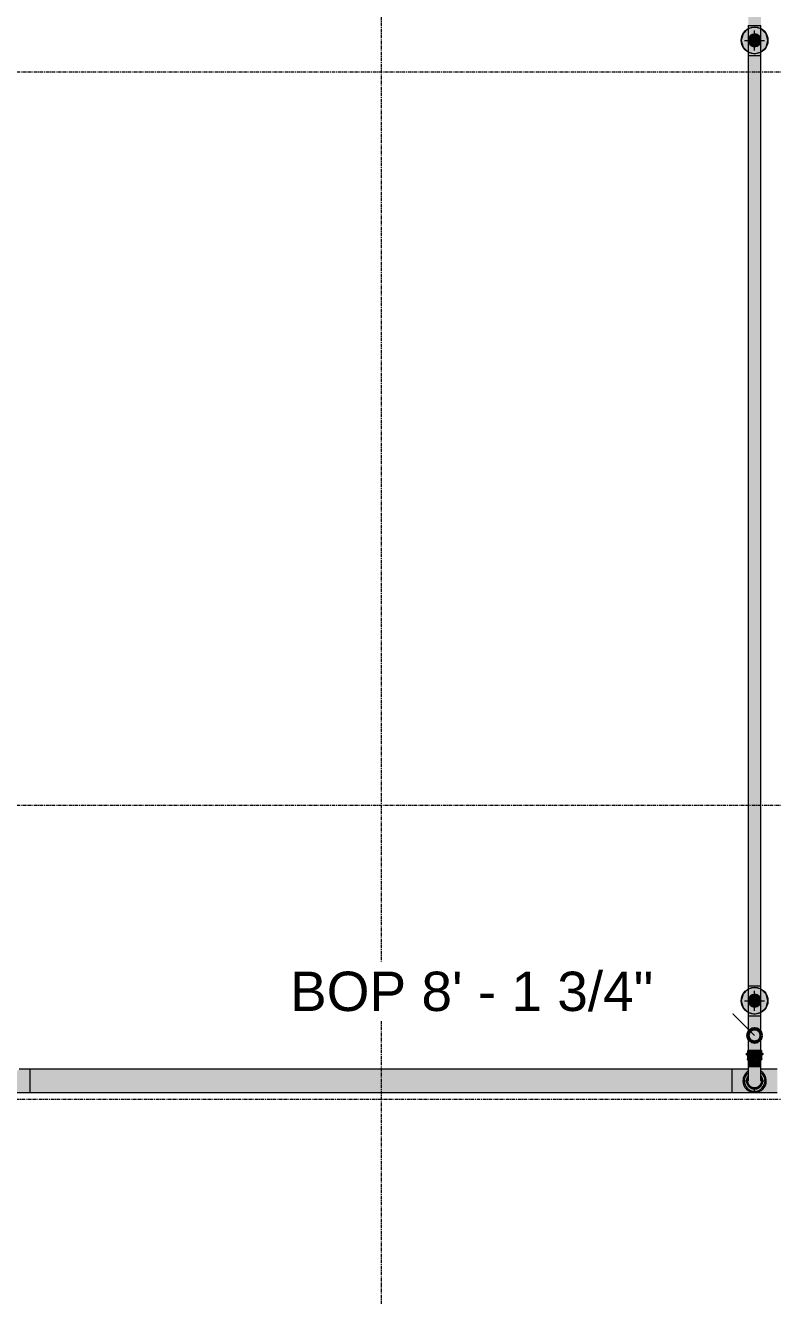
# Model space of a CAD drawing. Header units: inches. Extents: x -3679 to 241, y -496 to 1784.
# Drawn here: x -1289.3 to -1177.3, y 15.5 to 206 of the extents above; entities that cross this region are included whole.
import ezdxf

# ---------------------------------------------------------------- set-up
doc = ezdxf.new("R2010")
doc.units = ezdxf.units.IN
doc.header["$MEASUREMENT"] = 0
doc.linetypes.add('Grid Line', pattern=[0.875, 0.5, -0.125, 0.125, -0.125])
for name, color, linetype, lineweight in [('A-ANNO-NOTE', 250, 'Continuous', 9), ('G-ANNO-DIMS', 251, 'Continuous', 9), ('P-PIPE', 1, 'Continuous', 9), ('P-PIPE-CNTR', 1, 'Continuous', 9), ('S-GRID', 8, 'Continuous', 9)]:
    doc.layers.add(name, color=color, linetype=linetype, lineweight=lineweight)
doc.styles.add('Arial_1', font='arial.ttf', dxfattribs={"height": 5.901198})

# ---------------------------------------------------------------- blocks, each defined once
blk = doc.blocks.new('Transition - Generic - Plumbing-CW-V17-LOWER PARKING')
at = {"layer": 'P-PIPE'}
blk.add_hatch(color=256, dxfattribs=at).paths.add_polyline_path([(-2542.54, 736.95), (-2542.44, 736.95), (-2542.65, 737.73), (-2543.22, 738.3), (-2544, 738.51), (-2544.78, 738.3), (-2545.35, 737.73), (-2545.56, 736.95), (-2545.22, 736.95), (-2545.16, 737.3), (-2545.05, 737.58), (-2544.85, 737.8), (-2544.47, 738.08), (-2544, 738.09), (-2544, 738.17), (-2543.71, 738.13), (-2543.53, 738.08), (-2543.1, 737.76), (-2542.94, 737.54), (-2542.82, 737.24), (-2542.78, 736.95)], flags=0)
h = blk.add_hatch(color=256, dxfattribs=at)
h.paths.add_polyline_path([(-2543.05, 735.76), (-2542.65, 736.17), (-2542.44, 736.95), (-2542.78, 736.95), (-2542.84, 736.6), (-2542.95, 736.31), (-2543.05, 736.19), (-2543.05, 735.88)], flags=0)
h.paths.add_polyline_path([(-2544.95, 735.76), (-2544.95, 736.2), (-2545.06, 736.35), (-2545.18, 736.65), (-2545.22, 736.95), (-2545.56, 736.95), (-2545.35, 736.17), (-2544.96, 735.78)], flags=0)
for start, end in [(0, 180), (180, 231.1482), (308.8518, 0)]:
    blk.add_arc((-2544, 736.95), 1.56, start, end, dxfattribs=at)
blk = doc.blocks.new('Victaulic-VicPress316-Elbow 90-45deg Style P568_P571 - Standard-1268139-LOWER PARKING')
at = {"layer": 'P-PIPE'}
for points in [[(-1180, 51.57), (-1180, 51.9), (-1181.05, 51.89), (-1181.17, 51.85), (-1181.22, 51.74), (-1181.17, 51.69), (-1181.01, 51.57), (-1180.23, 51.57)], [(-1180.82, 51.9), (-1180, 51.9), (-1180, 52.28), (-1181.01, 52.28), (-1181.01, 51.9), (-1180.88, 51.9)], [(-1180.73, 51.02), (-1180, 51.02), (-1180, 51.57), (-1181.01, 51.57), (-1181.01, 51.02), (-1180.82, 51.02)], [(-1179.19, 51.9), (-1178.99, 51.9), (-1178.99, 52.28), (-1180, 52.28), (-1180, 51.9), (-1179.33, 51.9)], [(-1180, 51.57), (-1178.99, 51.57), (-1178.78, 51.74), (-1178.83, 51.85), (-1178.99, 51.9), (-1180, 51.9), (-1180, 51.66)], [(-1179.38, 51.02), (-1178.99, 51.02), (-1178.99, 51.57), (-1180, 51.57), (-1180, 51.02), (-1179.43, 51.02)], [(-1180, 50.8), (-1180, 51.02), (-1181.01, 51.02), (-1181.03, 50.9), (-1180.98, 50.84), (-1180.89, 50.8), (-1180.82, 50.83), (-1180.54, 50.8), (-1180.46, 50.82), (-1180.21, 50.82), (-1180, 50.8)], [(-1180.33, 49.74), (-1180, 49.74), (-1180, 50.8), (-1180.32, 50.83), (-1180.62, 50.81), (-1180.73, 50.82), (-1180.83, 50.83), (-1180.9, 50.8), (-1180.95, 50.82), (-1180.94, 49.74), (-1180.4, 49.74)], [(-1180, 46.78), (-1180, 49.74), (-1180.95, 49.74), (-1180.94, 47.56), (-1180.89, 47.4), (-1180.82, 47.25), (-1180.73, 47.12), (-1180.57, 46.97), (-1180.46, 46.9), (-1180.33, 46.84), (-1180.17, 46.79)], [(-1179.11, 50.8), (-1179.07, 50.81), (-1178.99, 50.86), (-1178.97, 50.9), (-1178.99, 51.02), (-1180, 51.02), (-1180, 50.8), (-1179.72, 50.83), (-1179.39, 50.81), (-1179.27, 50.82), (-1179.15, 50.83)], [(-1179.18, 49.74), (-1179.05, 49.74), (-1179.05, 50.82), (-1179.11, 50.8), (-1179.19, 50.83), (-1179.27, 50.82), (-1179.35, 50.82), (-1179.46, 50.8), (-1179.56, 50.82), (-1179.85, 50.82), (-1180, 50.8), (-1180, 49.74), (-1179.19, 49.74)], [(-1180, 46.78), (-1179.84, 46.79), (-1179.68, 46.84), (-1179.51, 46.92), (-1179.39, 47), (-1179.27, 47.12), (-1179.18, 47.25), (-1179.09, 47.48), (-1179.06, 47.56), (-1179.05, 47.88), (-1179.06, 49.74), (-1180, 49.74), (-1180, 46.79)], [(-1180, 46.51), (-1180, 46.67), (-1180.29, 46.72), (-1180.4, 46.76), (-1180.64, 46.9), (-1180.89, 47.2), (-1180.95, 47.3), (-1181.01, 47.4), (-1181.02, 47.52), (-1181.02, 47.88), (-1180.98, 48.11), (-1180.95, 48.16), (-1180.95, 48.48), (-1181.06, 48.32), (-1181.17, 48.06), (-1181.22, 47.73), (-1181.17, 47.4), (-1181.05, 47.1), (-1180.85, 46.87), (-1180.47, 46.6), (-1180.24, 46.53)], [(-1180, 46.67), (-1180, 46.78), (-1180.23, 46.81), (-1180.4, 46.87), (-1180.5, 46.92), (-1180.65, 47.05), (-1180.73, 47.12), (-1180.86, 47.32), (-1180.91, 47.48), (-1180.94, 47.56), (-1180.95, 47.89), (-1180.95, 48.16), (-1181.01, 48.06), (-1181.01, 47.96), (-1181.03, 47.8), (-1181.01, 47.4), (-1180.93, 47.25), (-1180.61, 46.87), (-1180.36, 46.75), (-1180.18, 46.7)], [(-1180, 46.59), (-1179.53, 46.6), (-1179.11, 46.9), (-1178.94, 47.14), (-1178.83, 47.4), (-1178.78, 47.73), (-1178.83, 48.06), (-1178.95, 48.36), (-1179.05, 48.46), (-1179.05, 48.16), (-1178.99, 48.06), (-1178.98, 47.94), (-1178.98, 47.58), (-1179.02, 47.35), (-1179.11, 47.2), (-1179.38, 46.87), (-1179.61, 46.76), (-1179.85, 46.7), (-1180, 46.67)], [(-1180, 46.67), (-1179.72, 46.72), (-1179.49, 46.81), (-1179.37, 46.88), (-1179.11, 47.2), (-1179.07, 47.27), (-1178.99, 47.4), (-1178.99, 47.49), (-1178.97, 47.66), (-1178.99, 48.06), (-1179.05, 48.14), (-1179.06, 47.56), (-1179.13, 47.35), (-1179.22, 47.2), (-1179.33, 47.07), (-1179.45, 46.96), (-1179.6, 46.87), (-1179.76, 46.81), (-1179.85, 46.79), (-1180, 46.78), (-1180, 46.7)]]:
    blk.add_hatch(color=256, dxfattribs=at).paths.add_polyline_path(points, flags=0)
for p, q in [((-1181.06, 52.28), (-1181.06, 51.9)), ((-1181.06, 51.57), (-1181.06, 51.02)), ((-1180, 52.28), (-1181.01, 52.28)), ((-1181.01, 51.9), (-1180, 51.9)), ((-1181.01, 51.57), (-1180, 51.57)), ((-1178.99, 52.28), (-1180, 52.28)), ((-1180, 51.9), (-1178.99, 51.9)), ((-1180, 51.57), (-1178.99, 51.57)), ((-1178.94, 51.9), (-1178.94, 52.28)), ((-1178.94, 51.02), (-1178.94, 51.57)), ((-1180.95, 50.84), (-1180.95, 49.74)), ((-1180.58, 50.8), (-1180.54, 50.8)), ((-1179.46, 50.8), (-1179.42, 50.8)), ((-1179.05, 49.74), (-1179.05, 50.85))]:
    blk.add_line(p, q, dxfattribs=at)
at = {"layer": 'P-PIPE', "flags": 128}
for points in [[(-1181.06, 51.57), (-1181.07, 51.57), (-1181.07, 51.58), (-1181.08, 51.58), (-1181.09, 51.58), (-1181.09, 51.58), (-1181.1, 51.58), (-1181.1, 51.58), (-1181.11, 51.58), (-1181.12, 51.59), (-1181.12, 51.59), (-1181.13, 51.59), (-1181.14, 51.59), (-1181.14, 51.6), (-1181.15, 51.6), (-1181.15, 51.6), (-1181.16, 51.61), (-1181.16, 51.61), (-1181.17, 51.62), (-1181.17, 51.62), (-1181.18, 51.62), (-1181.18, 51.63), (-1181.19, 51.63), (-1181.19, 51.64), (-1181.19, 51.64), (-1181.2, 51.65), (-1181.2, 51.66), (-1181.2, 51.66), (-1181.21, 51.67), (-1181.21, 51.67), (-1181.21, 51.68), (-1181.21, 51.69), (-1181.22, 51.69), (-1181.22, 51.7), (-1181.22, 51.7), (-1181.22, 51.71), (-1181.22, 51.72), (-1181.22, 51.72), (-1181.22, 51.73), (-1181.22, 51.74), (-1181.22, 51.74), (-1181.22, 51.75), (-1181.22, 51.76), (-1181.22, 51.76), (-1181.22, 51.77), (-1181.22, 51.78), (-1181.22, 51.78), (-1181.22, 51.79), (-1181.21, 51.8), (-1181.21, 51.8), (-1181.21, 51.81), (-1181.21, 51.81), (-1181.2, 51.82), (-1181.2, 51.83), (-1181.2, 51.83), (-1181.19, 51.84), (-1181.19, 51.84), (-1181.18, 51.85), (-1181.18, 51.85), (-1181.18, 51.86), (-1181.17, 51.86), (-1181.17, 51.86), (-1181.16, 51.87), (-1181.16, 51.87), (-1181.15, 51.88), (-1181.14, 51.88), (-1181.14, 51.88), (-1181.13, 51.89), (-1181.13, 51.89), (-1181.12, 51.89), (-1181.11, 51.89), (-1181.11, 51.9), (-1181.1, 51.9), (-1181.1, 51.9), (-1181.09, 51.9), (-1181.08, 51.9), (-1181.08, 51.9), (-1181.07, 51.9), (-1181.06, 51.9), (-1181.06, 51.9)], [(-1180, 51.9), (-1180.04, 51.9), (-1180.08, 51.9), (-1180.13, 51.9), (-1180.17, 51.9), (-1180.21, 51.9), (-1180.25, 51.9), (-1180.29, 51.9), (-1180.33, 51.9), (-1180.37, 51.9), (-1180.41, 51.9), (-1180.45, 51.9), (-1180.49, 51.9), (-1180.53, 51.9), (-1180.56, 51.9), (-1180.6, 51.9), (-1180.63, 51.9), (-1180.67, 51.9), (-1180.7, 51.9), (-1180.73, 51.9), (-1180.76, 51.9), (-1180.79, 51.9), (-1180.82, 51.9), (-1180.84, 51.9), (-1180.87, 51.9), (-1180.89, 51.9), (-1180.91, 51.9), (-1180.93, 51.9), (-1180.95, 51.9), (-1180.97, 51.9), (-1180.99, 51.9), (-1181, 51.9), (-1181.01, 51.9), (-1181.03, 51.9), (-1181.04, 51.9), (-1181.04, 51.9), (-1181.05, 51.9), (-1181.05, 51.9), (-1181.06, 51.9), (-1181.06, 51.9), (-1181.06, 51.9)], [(-1181.06, 51.9), (-1181.06, 51.9), (-1181.06, 51.9), (-1181.05, 51.9), (-1181.05, 51.9), (-1181.04, 51.9), (-1181.03, 51.9), (-1181.02, 51.9), (-1181.01, 51.9)], [(-1181, 51.57), (-1181.01, 51.57), (-1181.03, 51.57), (-1181.04, 51.57), (-1181.04, 51.57), (-1181.05, 51.57), (-1181.05, 51.57), (-1181.06, 51.57), (-1181.06, 51.57), (-1181.06, 51.57)], [(-1181.06, 51.57), (-1181.06, 51.57), (-1181.06, 51.57), (-1181.05, 51.57), (-1181.05, 51.57), (-1181.04, 51.57), (-1181.03, 51.57), (-1181.02, 51.57), (-1181.01, 51.57), (-1180.99, 51.57), (-1180.98, 51.57), (-1180.96, 51.57), (-1180.94, 51.57), (-1180.92, 51.57), (-1180.9, 51.57), (-1180.87, 51.57), (-1180.85, 51.57), (-1180.82, 51.57), (-1180.8, 51.57), (-1180.77, 51.57), (-1180.74, 51.57), (-1180.71, 51.57), (-1180.68, 51.57), (-1180.64, 51.57), (-1180.61, 51.57), (-1180.57, 51.57), (-1180.54, 51.57), (-1180.5, 51.57), (-1180.46, 51.57), (-1180.42, 51.57), (-1180.38, 51.57), (-1180.34, 51.57), (-1180.3, 51.57), (-1180.26, 51.57), (-1180.22, 51.57), (-1180.18, 51.57), (-1180.14, 51.57), (-1180.1, 51.57), (-1180.05, 51.57), (-1180.01, 51.57), (-1180, 51.57)], [(-1178.94, 51.9), (-1178.94, 51.9), (-1178.94, 51.9), (-1178.95, 51.9), (-1178.95, 51.9), (-1178.96, 51.9), (-1178.97, 51.9), (-1178.98, 51.9), (-1179, 51.9), (-1179.01, 51.9), (-1179.02, 51.9), (-1179.04, 51.9), (-1179.06, 51.9), (-1179.08, 51.9), (-1179.1, 51.9), (-1179.13, 51.9), (-1179.15, 51.9), (-1179.18, 51.9), (-1179.2, 51.9), (-1179.23, 51.9), (-1179.26, 51.9), (-1179.29, 51.9), (-1179.33, 51.9), (-1179.36, 51.9), (-1179.39, 51.9), (-1179.43, 51.9), (-1179.46, 51.9), (-1179.5, 51.9), (-1179.54, 51.9), (-1179.58, 51.9), (-1179.62, 51.9), (-1179.66, 51.9), (-1179.7, 51.9), (-1179.74, 51.9), (-1179.78, 51.9), (-1179.82, 51.9), (-1179.86, 51.9), (-1179.9, 51.9), (-1179.95, 51.9), (-1179.99, 51.9), (-1180, 51.9)], [(-1180, 51.57), (-1179.96, 51.57), (-1179.92, 51.57), (-1179.87, 51.57), (-1179.83, 51.57), (-1179.79, 51.57), (-1179.75, 51.57), (-1179.71, 51.57), (-1179.67, 51.57), (-1179.63, 51.57), (-1179.59, 51.57), (-1179.55, 51.57), (-1179.51, 51.57), (-1179.47, 51.57), (-1179.44, 51.57), (-1179.4, 51.57), (-1179.37, 51.57), (-1179.33, 51.57), (-1179.3, 51.57), (-1179.27, 51.57), (-1179.24, 51.57), (-1179.21, 51.57), (-1179.18, 51.57), (-1179.16, 51.57), (-1179.13, 51.57), (-1179.11, 51.57), (-1179.09, 51.57), (-1179.07, 51.57), (-1179.05, 51.57), (-1179.03, 51.57), (-1179.01, 51.57), (-1179, 51.57), (-1178.99, 51.57), (-1178.97, 51.57), (-1178.96, 51.57), (-1178.96, 51.57), (-1178.95, 51.57), (-1178.95, 51.57), (-1178.94, 51.57), (-1178.94, 51.57), (-1178.94, 51.57)], [(-1179, 51.9), (-1178.99, 51.9), (-1178.97, 51.9), (-1178.96, 51.9), (-1178.96, 51.9), (-1178.95, 51.9), (-1178.95, 51.9), (-1178.94, 51.9), (-1178.94, 51.9), (-1178.94, 51.9)], [(-1178.94, 51.57), (-1178.94, 51.57), (-1178.94, 51.57), (-1178.95, 51.57), (-1178.95, 51.57), (-1178.96, 51.57), (-1178.97, 51.57), (-1178.98, 51.57), (-1179, 51.57)], [(-1178.94, 51.9), (-1178.93, 51.9), (-1178.93, 51.9), (-1178.92, 51.9), (-1178.92, 51.9), (-1178.91, 51.9), (-1178.9, 51.9), (-1178.9, 51.9), (-1178.89, 51.9), (-1178.88, 51.89), (-1178.88, 51.89), (-1178.87, 51.89), (-1178.87, 51.89), (-1178.86, 51.88), (-1178.85, 51.88), (-1178.85, 51.88), (-1178.84, 51.87), (-1178.84, 51.87), (-1178.83, 51.86), (-1178.83, 51.86), (-1178.82, 51.85), (-1178.82, 51.85), (-1178.81, 51.84), (-1178.81, 51.84), (-1178.81, 51.83), (-1178.8, 51.83), (-1178.8, 51.82), (-1178.8, 51.82), (-1178.79, 51.81), (-1178.79, 51.8), (-1178.79, 51.8), (-1178.79, 51.79), (-1178.78, 51.79), (-1178.78, 51.78), (-1178.78, 51.77), (-1178.78, 51.77), (-1178.78, 51.76), (-1178.78, 51.75), (-1178.78, 51.75), (-1178.78, 51.74), (-1178.78, 51.73), (-1178.78, 51.73), (-1178.78, 51.72), (-1178.78, 51.71), (-1178.78, 51.71), (-1178.78, 51.7), (-1178.78, 51.7), (-1178.78, 51.69), (-1178.79, 51.68), (-1178.79, 51.68), (-1178.79, 51.67), (-1178.79, 51.66), (-1178.8, 51.66), (-1178.8, 51.65), (-1178.8, 51.65), (-1178.81, 51.64), (-1178.81, 51.64), (-1178.82, 51.63), (-1178.82, 51.63), (-1178.83, 51.62), (-1178.83, 51.62), (-1178.84, 51.61), (-1178.84, 51.61), (-1178.85, 51.61), (-1178.85, 51.6), (-1178.86, 51.6), (-1178.86, 51.6), (-1178.87, 51.59), (-1178.87, 51.59), (-1178.88, 51.59), (-1178.89, 51.58), (-1178.89, 51.58), (-1178.9, 51.58), (-1178.91, 51.58), (-1178.91, 51.58), (-1178.92, 51.58), (-1178.92, 51.58), (-1178.93, 51.58), (-1178.94, 51.57), (-1178.94, 51.57)], [(-1180.95, 50.8), (-1180.96, 50.81), (-1180.97, 50.81), (-1180.98, 50.82), (-1180.98, 50.83), (-1180.99, 50.84), (-1181, 50.85), (-1181, 50.85), (-1181.01, 50.86), (-1181.02, 50.87), (-1181.02, 50.88), (-1181.03, 50.89), (-1181.03, 50.9), (-1181.04, 50.91), (-1181.04, 50.92), (-1181.04, 50.93), (-1181.05, 50.94), (-1181.05, 50.95), (-1181.05, 50.96), (-1181.06, 50.97), (-1181.06, 50.98), (-1181.06, 50.99), (-1181.06, 51.01), (-1181.06, 51.02), (-1181.06, 51.02)], [(-1180.95, 49.74), (-1180.95, 49.66), (-1180.95, 49.58), (-1180.95, 49.5), (-1180.95, 49.42), (-1180.95, 49.34), (-1180.95, 49.27), (-1180.95, 49.19), (-1180.95, 49.11), (-1180.95, 49.03), (-1180.95, 48.96), (-1180.95, 48.89), (-1180.95, 48.81), (-1180.95, 48.74), (-1180.95, 48.67), (-1180.95, 48.61), (-1180.95, 48.54), (-1180.95, 48.48), (-1180.95, 48.42), (-1180.95, 48.36), (-1180.95, 48.3), (-1180.95, 48.24), (-1180.95, 48.19), (-1180.95, 48.14), (-1180.95, 48.09), (-1180.95, 48.05), (-1180.95, 48.01), (-1180.95, 47.97), (-1180.95, 47.93), (-1180.95, 47.9), (-1180.95, 47.87), (-1180.95, 47.84), (-1180.95, 47.81), (-1180.95, 47.79), (-1180.95, 47.77), (-1180.95, 47.76), (-1180.95, 47.75), (-1180.95, 47.74), (-1180.95, 47.73), (-1180.95, 47.73), (-1180.95, 47.73)], [(-1178.94, 51.02), (-1178.94, 51.01), (-1178.94, 51), (-1178.94, 50.99), (-1178.94, 50.97), (-1178.95, 50.96), (-1178.95, 50.95), (-1178.95, 50.94), (-1178.96, 50.93), (-1178.96, 50.92), (-1178.96, 50.91), (-1178.97, 50.9), (-1178.97, 50.89), (-1178.98, 50.88), (-1178.98, 50.87), (-1178.99, 50.86), (-1179, 50.86), (-1179, 50.85), (-1179.01, 50.84), (-1179.02, 50.83), (-1179.02, 50.82), (-1179.03, 50.82), (-1179.04, 50.81), (-1179.05, 50.8), (-1179.05, 50.8)], [(-1179.05, 47.73), (-1179.05, 47.73), (-1179.05, 47.74), (-1179.05, 47.74), (-1179.05, 47.76), (-1179.05, 47.77), (-1179.05, 47.79), (-1179.05, 47.81), (-1179.05, 47.83), (-1179.05, 47.86), (-1179.05, 47.89), (-1179.05, 47.92), (-1179.05, 47.96), (-1179.05, 48), (-1179.05, 48.04), (-1179.05, 48.08), (-1179.05, 48.13), (-1179.05, 48.18), (-1179.05, 48.23), (-1179.05, 48.28), (-1179.05, 48.34), (-1179.05, 48.4), (-1179.05, 48.46), (-1179.05, 48.52), (-1179.05, 48.59), (-1179.05, 48.66), (-1179.05, 48.72), (-1179.05, 48.79), (-1179.05, 48.87), (-1179.05, 48.94), (-1179.05, 49.01), (-1179.05, 49.09), (-1179.05, 49.17), (-1179.05, 49.24), (-1179.05, 49.32), (-1179.05, 49.4), (-1179.05, 49.48), (-1179.05, 49.56), (-1179.05, 49.64), (-1179.05, 49.72), (-1179.05, 49.74)], [(-1180.95, 48.5), (-1180.97, 48.47), (-1181, 48.43), (-1181.03, 48.39), (-1181.06, 48.35), (-1181.08, 48.31), (-1181.1, 48.26), (-1181.12, 48.22), (-1181.14, 48.17), (-1181.16, 48.13), (-1181.17, 48.08), (-1181.19, 48.03), (-1181.2, 47.99), (-1181.21, 47.94), (-1181.21, 47.89), (-1181.22, 47.84), (-1181.22, 47.79), (-1181.22, 47.74), (-1181.22, 47.69), (-1181.22, 47.64), (-1181.22, 47.6), (-1181.21, 47.55), (-1181.2, 47.5), (-1181.19, 47.45), (-1181.18, 47.4), (-1181.17, 47.36), (-1181.15, 47.31), (-1181.13, 47.27), (-1181.11, 47.22), (-1181.09, 47.18), (-1181.07, 47.13), (-1181.04, 47.09), (-1181.02, 47.05), (-1180.99, 47.01), (-1180.96, 46.97), (-1180.93, 46.93), (-1180.9, 46.9), (-1180.86, 46.86), (-1180.83, 46.83), (-1180.79, 46.79), (-1180.75, 46.76), (-1180.71, 46.73), (-1180.67, 46.71), (-1180.63, 46.68), (-1180.59, 46.66), (-1180.55, 46.63), (-1180.5, 46.61), (-1180.46, 46.59), (-1180.41, 46.58), (-1180.36, 46.56), (-1180.32, 46.55), (-1180.27, 46.54), (-1180.22, 46.53), (-1180.17, 46.52), (-1180.12, 46.51), (-1180.08, 46.51), (-1180.03, 46.51), (-1180, 46.51)], [(-1180.95, 48.19), (-1180.97, 48.15), (-1180.99, 48.11), (-1181, 48.07), (-1181.01, 48.03), (-1181.03, 47.99), (-1181.04, 47.95), (-1181.04, 47.91), (-1181.05, 47.87), (-1181.05, 47.83), (-1181.06, 47.78), (-1181.06, 47.74), (-1181.06, 47.7), (-1181.06, 47.66), (-1181.05, 47.61), (-1181.05, 47.57), (-1181.04, 47.53), (-1181.03, 47.49), (-1181.02, 47.45), (-1181.01, 47.41), (-1181, 47.37), (-1180.98, 47.33), (-1180.96, 47.29), (-1180.94, 47.25), (-1180.92, 47.21), (-1180.9, 47.18), (-1180.88, 47.14), (-1180.86, 47.11), (-1180.83, 47.07), (-1180.8, 47.04), (-1180.78, 47.01), (-1180.75, 46.98), (-1180.72, 46.95), (-1180.68, 46.92), (-1180.65, 46.89), (-1180.62, 46.87), (-1180.58, 46.84), (-1180.55, 46.82), (-1180.51, 46.8), (-1180.47, 46.78), (-1180.43, 46.76), (-1180.39, 46.75), (-1180.36, 46.73), (-1180.31, 46.72), (-1180.27, 46.71), (-1180.23, 46.7), (-1180.19, 46.69), (-1180.15, 46.68), (-1180.11, 46.68), (-1180.07, 46.67), (-1180.02, 46.67), (-1180, 46.67)], [(-1180, 46.51), (-1179.95, 46.51), (-1179.9, 46.51), (-1179.85, 46.51), (-1179.81, 46.52), (-1179.76, 46.53), (-1179.71, 46.54), (-1179.66, 46.55), (-1179.62, 46.57), (-1179.57, 46.58), (-1179.52, 46.6), (-1179.48, 46.62), (-1179.44, 46.64), (-1179.39, 46.67), (-1179.35, 46.69), (-1179.31, 46.72), (-1179.27, 46.75), (-1179.23, 46.78), (-1179.19, 46.81), (-1179.16, 46.84), (-1179.12, 46.88), (-1179.09, 46.91), (-1179.06, 46.95), (-1179.03, 46.99), (-1179, 47.03), (-1178.97, 47.07), (-1178.95, 47.11), (-1178.92, 47.15), (-1178.9, 47.2), (-1178.88, 47.24), (-1178.86, 47.29), (-1178.84, 47.33), (-1178.83, 47.38), (-1178.82, 47.43), (-1178.8, 47.47), (-1178.79, 47.52), (-1178.79, 47.57), (-1178.78, 47.62), (-1178.78, 47.67), (-1178.78, 47.72), (-1178.78, 47.77), (-1178.78, 47.81), (-1178.78, 47.86), (-1178.79, 47.91), (-1178.8, 47.96), (-1178.81, 48.01), (-1178.82, 48.05), (-1178.83, 48.1), (-1178.85, 48.15), (-1178.87, 48.19), (-1178.89, 48.24), (-1178.91, 48.28), (-1178.93, 48.33), (-1178.96, 48.37), (-1178.98, 48.41), (-1179.01, 48.45), (-1179.04, 48.49)], [(-1180, 46.67), (-1179.96, 46.67), (-1179.92, 46.67), (-1179.87, 46.68), (-1179.83, 46.68), (-1179.79, 46.69), (-1179.75, 46.7), (-1179.71, 46.71), (-1179.67, 46.72), (-1179.63, 46.74), (-1179.59, 46.75), (-1179.55, 46.77), (-1179.51, 46.79), (-1179.47, 46.81), (-1179.44, 46.83), (-1179.4, 46.86), (-1179.37, 46.88), (-1179.33, 46.91), (-1179.3, 46.93), (-1179.27, 46.96), (-1179.24, 46.99), (-1179.21, 47.02), (-1179.18, 47.05), (-1179.16, 47.09), (-1179.13, 47.12), (-1179.11, 47.16), (-1179.09, 47.19), (-1179.07, 47.23), (-1179.05, 47.27), (-1179.03, 47.31), (-1179.01, 47.35), (-1179, 47.39), (-1178.99, 47.43), (-1178.97, 47.47), (-1178.96, 47.51), (-1178.96, 47.55), (-1178.95, 47.59), (-1178.95, 47.63), (-1178.94, 47.68), (-1178.94, 47.72), (-1178.94, 47.76), (-1178.94, 47.8), (-1178.95, 47.84), (-1178.95, 47.89), (-1178.96, 47.93), (-1178.97, 47.97), (-1178.98, 48.01), (-1178.99, 48.05), (-1179.01, 48.09), (-1179.02, 48.13), (-1179.04, 48.17), (-1179.05, 48.2)]]:
    blk.add_lwpolyline(points, dxfattribs=at)

msp = doc.modelspace()

# ---------------------------------------------------------------- hatches: boundary and pattern name
at = {"layer": 'A-ANNO-NOTE'}
for points in [[(-1180, 201.74), (-1179, 202.01), (-1178.27, 202.74), (-1178, 203.74), (-1178.27, 204.74), (-1179, 205.47), (-1180, 205.74), (-1181, 205.47), (-1181.73, 204.74), (-1182, 203.74), (-1181.73, 202.74), (-1181, 202.01)], [(-1180, 57.74), (-1179, 58.01), (-1178.27, 58.74), (-1178, 59.74), (-1178.27, 60.74), (-1179, 61.47), (-1180, 61.74), (-1181, 61.47), (-1181.73, 60.74), (-1182, 59.74), (-1181.73, 58.74), (-1181, 58.01)]]:
    msp.add_hatch(color=256, dxfattribs=at).paths.add_polyline_path(points, flags=0)
h = msp.add_hatch(color=256, dxfattribs=at)
edge = h.paths.add_edge_path(flags=0)
edge.add_arc((-1180, 203.74), 2, 0, 360)
h = msp.add_hatch(color=256, dxfattribs=at)
edge = h.paths.add_edge_path(flags=0)
edge.add_arc((-1180, 59.74), 2, 0, 360)
at = {"layer": 'P-PIPE'}
h = msp.add_hatch(color=256, dxfattribs=at)
h.paths.add_polyline_path([(-1180.67, 205.98), (-1180.67, 205.99), (-1180.67, 211.03)], flags=0)
h.paths.add_polyline_path([(-1180, 205.98), (-1180, 345.5), (-1180.95, 345.5), (-1180.95, 205.99), (-1180.47, 205.98), (-1180.25, 205.98)], flags=0)
for points in [[(-1180, 205.98), (-1179.05, 205.99), (-1179.05, 345.5), (-1179.53, 345.5), (-1180, 345.5), (-1180, 211.03)], [(-1180, 202.79), (-1179.75, 202.83), (-1179.53, 202.92), (-1179.33, 203.07), (-1179.18, 203.27), (-1179.08, 203.5), (-1179.05, 203.74), (-1179.08, 203.99), (-1179.18, 204.22), (-1179.33, 204.41), (-1179.53, 204.57), (-1179.75, 204.66), (-1180, 204.69), (-1180.25, 204.66), (-1180.48, 204.57), (-1180.67, 204.41), (-1180.82, 204.22), (-1180.92, 203.99), (-1180.95, 203.74), (-1180.92, 203.5), (-1180.82, 203.27), (-1180.67, 203.07), (-1180.48, 202.92), (-1180.25, 202.83)], [(-1180, 61.98), (-1180, 201.5), (-1180.95, 201.5), (-1180.95, 61.99), (-1180.47, 61.98), (-1180.25, 61.98)], [(-1180, 61.98), (-1179.05, 61.99), (-1179.05, 201.5), (-1179.53, 201.5), (-1180, 201.5), (-1180, 62.62)], [(-1180, 58.79), (-1179.75, 58.83), (-1179.53, 58.92), (-1179.33, 59.07), (-1179.18, 59.27), (-1179.08, 59.5), (-1179.05, 59.74), (-1179.08, 59.99), (-1179.18, 60.22), (-1179.33, 60.41), (-1179.53, 60.57), (-1179.75, 60.66), (-1180, 60.69), (-1180.25, 60.66), (-1180.48, 60.57), (-1180.67, 60.41), (-1180.82, 60.22), (-1180.92, 59.99), (-1180.95, 59.74), (-1180.92, 59.5), (-1180.82, 59.27), (-1180.67, 59.07), (-1180.48, 58.92), (-1180.25, 58.83)], [(-1180, 58.79), (-1179.75, 58.82), (-1179.52, 58.92), (-1179.33, 59.07), (-1179.18, 59.27), (-1179.08, 59.5), (-1179.05, 59.74), (-1179.08, 59.99), (-1179.18, 60.22), (-1179.33, 60.42), (-1179.52, 60.57), (-1179.75, 60.66), (-1180, 60.69), (-1180.25, 60.66), (-1180.48, 60.57), (-1180.67, 60.42), (-1180.82, 60.22), (-1180.92, 59.99), (-1180.95, 59.74), (-1180.92, 59.5), (-1180.82, 59.27), (-1180.67, 59.07), (-1180.48, 58.92), (-1180.25, 58.82)], [(-1180, 52.28), (-1180, 57.5), (-1180.95, 57.5), (-1180.94, 52.28), (-1180.19, 52.28)], [(-1179.08, 52.28), (-1179.05, 52.28), (-1179.05, 57.5), (-1179.53, 57.5), (-1180, 57.5), (-1180, 52.28), (-1179.08, 52.28)], [(-1289.31, 45.98), (-1288.61, 45.98), (-1288.61, 46.85), (-1288.61, 49.48), (-1290.25, 49.48), (-1290.76, 48.96), (-1292, 47.72), (-1293.75, 49.48), (-1295.39, 49.48), (-1295.38, 48.39), (-1295.38, 45.98)], [(-1288.61, 47.73), (-1183.38, 47.73), (-1183.39, 49.48), (-1288.61, 49.48), (-1288.61, 48.39), (-1288.61, 47.73)], [(-1180, 45.98), (-1179.55, 46.04), (-1179.13, 46.21), (-1178.76, 46.49), (-1178.48, 46.85), (-1178.31, 47.28), (-1178.25, 47.73), (-1178.31, 48.18), (-1178.48, 48.6), (-1178.76, 48.97), (-1179.05, 49.19), (-1179.05, 48.91), (-1178.65, 48.51), (-1178.44, 47.73), (-1178.65, 46.95), (-1179.22, 46.38), (-1180, 46.17), (-1180.78, 46.38), (-1181.35, 46.95), (-1181.56, 47.73), (-1181.35, 48.51), (-1180.95, 48.91), (-1180.95, 49.19), (-1181.24, 48.97), (-1181.52, 48.6), (-1181.69, 48.18), (-1181.75, 47.73), (-1181.69, 47.28), (-1181.52, 46.85), (-1181.24, 46.49), (-1180.88, 46.21), (-1180.45, 46.04), (-1180.39, 46.03)]]:
    msp.add_hatch(color=256, dxfattribs=at).paths.add_polyline_path(points, flags=0)
h = msp.add_hatch(color=256, dxfattribs=at)
h.paths.add_polyline_path([(-1180, 201.5), (-1180, 202.79), (-1180.25, 202.83), (-1180.48, 202.92), (-1180.67, 203.07), (-1180.84, 203.31), (-1180.88, 203.38), (-1180.93, 203.56), (-1180.95, 203.74), (-1180.95, 201.5), (-1180.48, 201.5), (-1180.25, 201.5)], flags=0)
h.paths.add_polyline_path([(-1180.95, 203.74), (-1180.92, 203.99), (-1180.79, 204.28), (-1180.65, 204.43), (-1180.44, 204.58), (-1180.24, 204.66), (-1180, 204.69), (-1180, 205.98), (-1180.95, 205.99), (-1180.95, 203.91)], flags=0)
h = msp.add_hatch(color=256, dxfattribs=at)
h.paths.add_polyline_path([(-1179.05, 203.74), (-1179.05, 205.99), (-1179.53, 205.98), (-1180, 205.98), (-1179.99, 204.69), (-1179.75, 204.66), (-1179.52, 204.57), (-1179.33, 204.41), (-1179.16, 204.18), (-1179.12, 204.1), (-1179.07, 203.93), (-1179.05, 203.75)], flags=0)
h.paths.add_polyline_path([(-1180, 201.5), (-1179.05, 201.5), (-1179.05, 203.74), (-1179.08, 203.5), (-1179.21, 203.21), (-1179.35, 203.05), (-1179.54, 202.91), (-1179.75, 202.82), (-1180, 202.79), (-1180, 202.68)], flags=0)
h = msp.add_hatch(color=256, dxfattribs=at)
h.paths.add_polyline_path([(-1180, 202.79), (-1179.75, 202.83), (-1179.52, 202.92), (-1179.33, 203.07), (-1179.18, 203.27), (-1179.08, 203.5), (-1179.05, 203.75), (-1179.08, 203.99), (-1179.18, 204.22), (-1179.33, 204.42), (-1179.53, 204.57), (-1179.76, 204.66), (-1180.01, 204.69), (-1180.25, 204.66), (-1180.48, 204.56), (-1180.67, 204.41), (-1180.83, 204.21), (-1180.92, 203.98), (-1180.95, 203.73), (-1180.92, 203.49), (-1180.82, 203.26), (-1180.67, 203.07), (-1180.47, 202.92), (-1180.24, 202.82), (-1180, 202.79)], flags=0)
h.paths.add_polyline_path([(-1180, 202.79), (-1180.25, 202.83), (-1180.48, 202.92), (-1180.68, 203.08), (-1180.82, 203.27), (-1180.92, 203.5), (-1180.95, 203.74), (-1180.91, 204), (-1180.82, 204.22), (-1180.66, 204.42), (-1180.48, 204.57), (-1180.24, 204.66), (-1180, 204.69), (-1179.75, 204.66), (-1179.53, 204.57), (-1179.33, 204.41), (-1179.18, 204.22), (-1179.08, 203.99), (-1179.05, 203.74), (-1179.08, 203.49), (-1179.18, 203.27), (-1179.33, 203.07), (-1179.53, 202.92), (-1179.76, 202.83), (-1179.85, 202.81)], flags=0)
h = msp.add_hatch(color=256, dxfattribs=at)
h.paths.add_polyline_path([(-1180.95, 59.74), (-1180.92, 59.99), (-1180.79, 60.28), (-1180.65, 60.43), (-1180.44, 60.58), (-1180.24, 60.66), (-1180, 60.69), (-1180, 61.98), (-1180.95, 61.99), (-1180.95, 59.91)], flags=0)
h.paths.add_polyline_path([(-1180, 57.5), (-1180.01, 58.79), (-1180.25, 58.83), (-1180.48, 58.92), (-1180.67, 59.07), (-1180.84, 59.31), (-1180.88, 59.38), (-1180.93, 59.56), (-1180.95, 59.74), (-1180.95, 57.5), (-1180.48, 57.5), (-1180.25, 57.5)], flags=0)
h = msp.add_hatch(color=256, dxfattribs=at)
h.paths.add_polyline_path([(-1179.05, 59.74), (-1179.05, 61.99), (-1179.53, 61.98), (-1180, 61.98), (-1179.99, 60.69), (-1179.75, 60.66), (-1179.52, 60.57), (-1179.33, 60.41), (-1179.16, 60.18), (-1179.12, 60.1), (-1179.07, 59.93), (-1179.05, 59.75)], flags=0)
h.paths.add_polyline_path([(-1180, 57.5), (-1179.05, 57.5), (-1179.05, 59.73), (-1179.08, 59.5), (-1179.21, 59.21), (-1179.35, 59.05), (-1179.54, 58.91), (-1179.75, 58.82), (-1180, 58.79), (-1180, 58.68)], flags=0)
h = msp.add_hatch(color=256, dxfattribs=at)
h.paths.add_polyline_path([(-1183.38, 46.49), (-1183.38, 46.49), (-1186.16, 46.49)], flags=0)
h.paths.add_polyline_path([(-1247.21, 45.98), (-1183.39, 45.98), (-1183.38, 47.07), (-1183.38, 47.73), (-1288.61, 47.73), (-1288.61, 45.98), (-1280.89, 45.98)], flags=0)
h.paths.add_polyline_path([(-1183.38, 47.28), (-1183.38, 47.28), (-1188.27, 47.3)], flags=0)
h = msp.add_hatch(color=256, dxfattribs=at)
h.paths.add_polyline_path([(-1180.95, 49.38), (-1180.95, 49.48), (-1183.39, 49.48), (-1183.38, 49.42)], flags=0)
h.paths.add_polyline_path([(-1183.38, 47.73), (-1181.75, 47.73), (-1181.69, 48.18), (-1181.52, 48.6), (-1181.24, 48.97), (-1180.95, 49.19), (-1180.95, 49.38), (-1183.39, 49.42), (-1183.38, 48.18)], flags=0)
h.paths.add_polyline_path([(-1176.61, 49.11), (-1176.61, 49.11), (-1178.31, 49.2)], flags=0)
h.paths.add_polyline_path([(-1178.25, 47.73), (-1176.61, 47.73), (-1176.61, 49.48), (-1179.05, 49.48), (-1179.05, 49.19), (-1178.87, 49.07), (-1178.63, 48.82), (-1178.43, 48.51), (-1178.3, 48.14)], flags=0)
h = msp.add_hatch(color=256, dxfattribs=at)
h.paths.add_polyline_path([(-1180, 45.98), (-1176.61, 45.98), (-1176.61, 47.07), (-1176.61, 47.73), (-1178.25, 47.73), (-1178.31, 47.28), (-1178.48, 46.85), (-1178.58, 46.72), (-1178.63, 46.64), (-1178.93, 46.35), (-1179.14, 46.21), (-1179.42, 46.08), (-1179.71, 46), (-1179.85, 45.99)], flags=0)
h.paths.add_polyline_path([(-1180, 45.98), (-1180.29, 46), (-1180.58, 46.08), (-1180.89, 46.23), (-1181.13, 46.39), (-1181.37, 46.64), (-1181.57, 46.95), (-1181.7, 47.32), (-1181.75, 47.73), (-1183.38, 47.73), (-1183.39, 45.98), (-1180.31, 45.98)], flags=0)

# ---------------------------------------------------------------- linework, layer by layer
at = {"layer": 'A-ANNO-NOTE'}
for p, q in [((-1180, 205.74), (-1181, 205.47)), ((-1179, 205.47), (-1180, 205.74)), ((-1181.73, 204.74), (-1182, 203.74)), ((-1181, 205.47), (-1181.73, 204.74)), ((-1178.27, 204.74), (-1179, 205.47)), ((-1178, 203.74), (-1178.27, 204.74)), ((-1182, 203.74), (-1181.73, 202.74)), ((-1181.73, 202.74), (-1181, 202.01)), ((-1181, 202.01), (-1180, 201.74)), ((-1180, 201.74), (-1179, 202.01)), ((-1179, 202.01), (-1178.27, 202.74)), ((-1178.27, 202.74), (-1178, 203.74)), ((-1181, 61.47), (-1181.73, 60.74)), ((-1180, 61.74), (-1181, 61.47)), ((-1179, 61.47), (-1180, 61.74)), ((-1178.27, 60.74), (-1179, 61.47)), ((-1181.73, 60.74), (-1182, 59.74)), ((-1182, 59.74), (-1181.73, 58.74)), ((-1178, 59.74), (-1178.27, 60.74)), ((-1178.27, 58.74), (-1178, 59.74)), ((-1181.73, 58.74), (-1181, 58.01)), ((-1181, 58.01), (-1180, 57.74)), ((-1180, 57.74), (-1179, 58.01)), ((-1179, 58.01), (-1178.27, 58.74))]:
    msp.add_line(p, q, dxfattribs=at)
for centre in [(-1180, 203.74), (-1180, 59.74)]:
    msp.add_circle(centre, 2, dxfattribs=at)
at = {"layer": 'G-ANNO-DIMS'}
for p, q in [((-1186.76, 61.29), (-1194.08, 61.29)), ((-1180, 54.53), (-1186.76, 61.29))]:
    msp.add_line(p, q, dxfattribs=at)
at = {"layer": 'G-ANNO-DIMS', "lineweight": 50}
msp.add_circle((-1180, 54.53), 1, dxfattribs=at)
at = {"layer": 'P-PIPE'}
for p, q in [((-1180.95, 205.99), (-1180.95, 201.5)), ((-1179.05, 201.5), (-1179.05, 205.99)), ((-1180.95, 201.5), (-1180.95, 61.99)), ((-1179.05, 61.99), (-1179.05, 201.5)), ((-1180.95, 61.99), (-1180.95, 57.5)), ((-1179.05, 57.5), (-1179.05, 61.99)), ((-1180.95, 57.5), (-1180.95, 52.28)), ((-1179.05, 52.28), (-1179.05, 57.5)), ((-1288.61, 49.48), (-1290.25, 49.48)), ((-1183.39, 49.48), (-1288.61, 49.48)), ((-1180.95, 49.48), (-1183.39, 49.48)), ((-1176.61, 49.48), (-1179.05, 49.48)), ((-1295.39, 45.98), (-1288.61, 45.98)), ((-1288.61, 45.98), (-1183.39, 45.98)), ((-1183.39, 45.98), (-1176.61, 45.98))]:
    msp.add_line(p, q, dxfattribs=at)
for centre, radius, start, end in [((-1180, 203.74), 0.95, 0, 180), ((-1180, 204.22), 0.475, 270, 90), ((-1180, 203.74), 0.95, 180, 0), ((-1180, 203.27), 0.475, 90, 270), ((-1180, 59.74), 0.95, 0, 180), ((-1180, 59.74), 0.951, 90, 270), ((-1180, 59.74), 0.95, 180, 360), ((-1180, 59.27), 0.475, 90, 270), ((-1180, 60.22), 0.475, 270, 90), ((-1180, 59.74), 0.951, 270, 90), ((-1180, 47.73), 1.75, 123.104, 180), ((-1180, 47.73), 1.75, 180, 360), ((-1180, 47.73), 1.75, 0, 56.896)]:
    msp.add_arc(centre, radius, start, end, dxfattribs=at)
for centre, major_axis, ratio, start_param, end_param in [((-1180, 205.99), (0.951, 0), 0.004167, 3.141593, 3.403392), ((-1180, 205.99), (0.951, 0), 0.004167, 3.405488, 3.665191), ((-1180, 205.99), (0.951, 0), 0.004167, 3.666373, 3.926991), ((-1180, 205.99), (0.95, 0), 0.004167, 3.665191, 3.926025), ((-1180, 205.99), (0.951, 0), 0.004167, 3.927731, 4.18879), ((-1180, 205.99), (0.95, 0), 0.004167, 3.926991, 4.188266), ((-1180, 205.99), (0.951, 0), 0.004167, 4.18924, 4.45059), ((-1180, 205.99), (0.95, 0), 0.004167, 4.18879, 4.450357), ((-1180, 205.99), (0.951, 0), 0.004167, 4.450806, 4.712389), ((-1180, 205.99), (0.95, 0), 0.004167, 4.45059, 4.712389), ((-1180, 205.99), (0.951, 0), 0.004167, 4.712389, 4.973972), ((-1180, 205.99), (0.95, 0), 0.004167, 4.712389, 4.974188), ((-1180, 205.99), (0.951, 0), 0.004167, 4.974188, 5.235538), ((-1180, 205.99), (0.95, 0), 0.004167, 4.974421, 5.235988), ((-1180, 205.99), (0.951, 0), 0.004167, 5.235988, 5.497047), ((-1180, 205.99), (0.95, 0), 0.004167, 5.236512, 5.497787), ((-1180, 205.99), (0.951, 0), 0.004167, 5.497787, 5.758405), ((-1180, 205.99), (0.95, 0), 0.004167, 5.498753, 5.759587), ((-1180, 205.99), (0.951, 0), 0.004167, 5.759587, 6.01929), ((-1180, 205.99), (0.951, 0), 0.004167, 6.021386, 6.283185), ((-1180, 201.5), (0.951, 0), 0.004167, 3.141593, 4.712389), ((-1180, 201.5), (0.95, 0), 0.004167, 3.665191, 3.926025), ((-1180, 201.5), (0.95, 0), 0.004167, 3.926991, 4.188266), ((-1180, 201.5), (0.95, 0), 0.004167, 4.18879, 4.450357), ((-1180, 201.5), (0.95, 0), 0.004167, 4.45059, 4.712389), ((-1180, 201.5), (0.951, 0), 0.004167, 4.712389, 6.283185), ((-1180, 201.5), (0.95, 0), 0.004167, 4.712389, 4.974188), ((-1180, 201.5), (0.95, 0), 0.004167, 4.974421, 5.235988), ((-1180, 201.5), (0.95, 0), 0.004167, 5.236512, 5.497787), ((-1180, 201.5), (0.95, 0), 0.004167, 5.498753, 5.759587), ((-1180, 61.99), (0.951, 0), 0.004167, 3.141593, 3.403392), ((-1180, 61.99), (0.951, 0), 0.004167, 3.405488, 3.665191), ((-1180, 61.99), (0.951, 0), 0.004167, 3.666373, 3.926991), ((-1180, 61.99), (0.95, 0), 0.004167, 3.665191, 3.926025), ((-1180, 61.99), (0.951, 0), 0.004167, 3.927731, 4.18879), ((-1180, 61.99), (0.95, 0), 0.004167, 3.926991, 4.188266), ((-1180, 61.99), (0.951, 0), 0.004167, 4.18924, 4.45059), ((-1180, 61.99), (0.95, 0), 0.004167, 4.18879, 4.450357), ((-1180, 61.99), (0.951, 0), 0.004167, 4.450806, 4.712389), ((-1180, 61.99), (0.95, 0), 0.004167, 4.45059, 4.712389), ((-1180, 61.99), (0.951, 0), 0.004167, 4.712389, 4.973972), ((-1180, 61.99), (0.95, 0), 0.004167, 4.712389, 4.974188), ((-1180, 61.99), (0.951, 0), 0.004167, 4.974188, 5.235538), ((-1180, 61.99), (0.95, 0), 0.004167, 4.974421, 5.235988), ((-1180, 61.99), (0.951, 0), 0.004167, 5.235988, 5.497047), ((-1180, 61.99), (0.95, 0), 0.004167, 5.236512, 5.497787), ((-1180, 61.99), (0.951, 0), 0.004167, 5.497787, 5.758405), ((-1180, 61.99), (0.95, 0), 0.004167, 5.498753, 5.759587), ((-1180, 61.99), (0.951, 0), 0.004167, 5.759587, 6.01929), ((-1180, 61.99), (0.951, 0), 0.004167, 6.021386, 6.283185), ((-1180, 57.5), (0.951, 0), 0.004167, 3.141593, 4.712389), ((-1180, 57.5), (0.95, 0), 0.004167, 3.665191, 3.926025), ((-1180, 57.5), (0.95, 0), 0.004167, 3.926991, 4.188266), ((-1180, 57.5), (0.95, 0), 0.004167, 4.18879, 4.450357), ((-1180, 57.5), (0.95, 0), 0.004167, 4.45059, 4.712389), ((-1180, 57.5), (0.951, 0), 0.004167, 4.712389, 6.283185), ((-1180, 57.5), (0.95, 0), 0.004167, 4.712389, 4.974188), ((-1180, 57.5), (0.95, 0), 0.004167, 4.974421, 5.235988), ((-1180, 57.5), (0.95, 0), 0.004167, 5.236512, 5.497787), ((-1180, 57.5), (0.95, 0), 0.004167, 5.498753, 5.759587), ((-1288.61, 47.73), (0, 1.75), 0.0021, 6.15019, 6.279019), ((-1288.61, 47.73), (0, 1.75), 0.0021, 6.021386, 6.150214), ((-1288.61, 47.73), (0, 1.75), 0.0021, 5.888391, 6.017219), ((-1288.61, 47.73), (0, 1.75), 0.0021, 5.759587, 5.888415), ((-1288.61, 47.73), (0, 1.75), 0.0021, 5.498458, 5.75542), ((-1288.61, 47.73), (0, 1.75), 0.0021, 5.497787, 5.756142), ((-1288.61, 47.73), (0, 1.75), 0.0021, 5.236373, 5.493621), ((-1288.61, 47.73), (0, 1.75), 0.0021, 5.235988, 5.494055), ((-1288.61, 47.73), (0, 1.75), 0.0021, 4.974385, 5.231821), ((-1288.61, 47.73), (0, 1.75), 0.0021, 4.974188, 5.232066), ((-1288.61, 47.73), (0, 1.75), 0.0021, 4.712435, 4.970022), ((-1288.61, 47.73), (0, 1.75), 0.0021, 4.712389, 4.970115), ((-1288.61, 47.73), (0, 1.75), 0.0021, 4.450494, 4.708222), ((-1288.61, 47.73), (0, 1.75), 0.0021, 4.45059, 4.708174), ((-1183.39, 47.73), (0, 1.75), 0.0021, 4.712389, 6.283185), ((-1183.39, 47.73), (0, 1.75), 0.0021, 4.712389, 6.283185), ((-1183.39, 47.73), (0, 1.75), 0.0021, 3.141593, 4.712389), ((-1183.39, 47.73), (0, 1.75), 0.0021, 3.141593, 4.712389), ((-1288.61, 47.73), (0, 1.75), 0.0021, 4.188543, 4.446423), ((-1288.61, 47.73), (0, 1.75), 0.0021, 4.18879, 4.446223), ((-1288.61, 47.73), (0, 1.75), 0.0021, 3.926553, 4.184624), ((-1288.61, 47.73), (0, 1.75), 0.0021, 3.926991, 4.184234), ((-1288.61, 47.73), (0, 1.75), 0.0021, 3.664463, 3.922824), ((-1288.61, 47.73), (0, 1.75), 0.0021, 3.665191, 3.922147), ((-1288.61, 47.73), (0, 1.75), 0.0021, 3.532197, 3.661025), ((-1288.61, 47.73), (0, 1.75), 0.0021, 3.403392, 3.53222), ((-1288.61, 47.73), (0, 1.75), 0.0021, 3.141593, 3.399225), ((-1288.61, 47.73), (0, 1.75), 0.0021, 3.141593, 3.270421)]:
    msp.add_ellipse(centre, major_axis=major_axis, ratio=ratio, start_param=start_param, end_param=end_param, dxfattribs=at)
at = {"layer": 'P-PIPE-CNTR'}
for p, q in [((-1180, 202.24), (-1180, 205.24)), ((-1181.5, 203.74), (-1178.5, 203.74)), ((-1180, 58.24), (-1180, 61.24)), ((-1181.5, 59.74), (-1178.5, 59.74)), ((-1181.5, 47.73), (-1181.03, 47.73)), ((-1178.97, 47.73), (-1178.5, 47.73)), ((-1180, 46.23), (-1180, 46.69))]:
    msp.add_line(p, q, dxfattribs=at)
at = {"layer": 'S-GRID', "linetype": 'Grid Line'}
for p, q in [((-1236, 1771.74), (-1236, -484.26)), ((228, 199), (-3666.39, 199)), ((228, 89), (-3666.39, 89)), ((-3666.39, 45), (228, 45))]:
    msp.add_line(p, q, dxfattribs=at)

# ---------------------------------------------------------------- block references
at = {"layer": 'P-PIPE'}
msp.add_blockref('Victaulic-VicPress316-Elbow 90-45deg Style P568_P571 - Standard-1268139-LOWER PARKING', (0, 0), dxfattribs=at)
at = {"layer": 'P-PIPE', "rotation": 180}
msp.add_blockref('Transition - Generic - Plumbing-CW-V17-LOWER PARKING', (-3724, 784.68), dxfattribs=at)

# ---------------------------------------------------------------- next in the draw order: texts
at = {"layer": 'G-ANNO-DIMS', "insert": (-1249.64, 64.1), "char_height": 5.9012, "width": 64.872, "attachment_point": 1, "line_spacing_factor": 0.938532, "style": 'Arial_1', "bg_fill": 3, "box_fill_scale": 1.25, "bg_fill_color": 0, "bg_fill_transparency": 0}
msp.add_mtext('BOP 8\' - 1 3/4"', dxfattribs=at)

doc.saveas('drawing.dxf')
